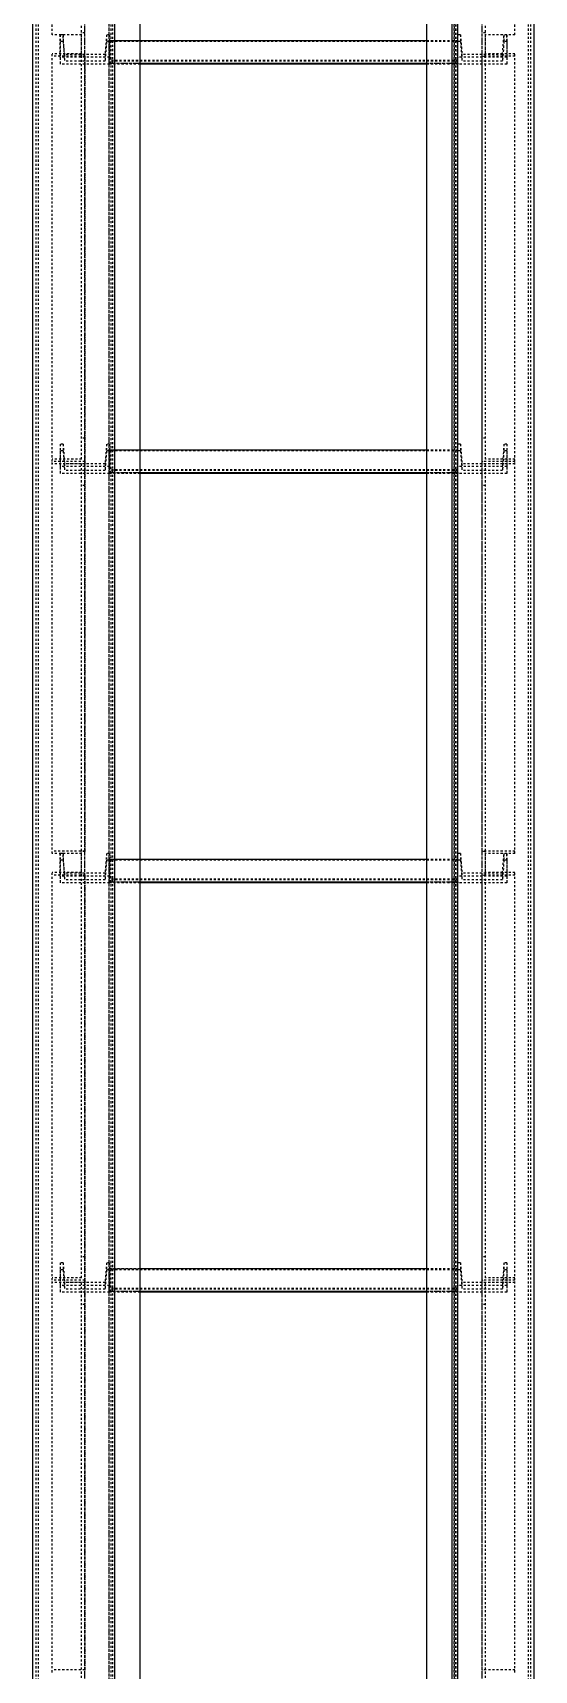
# Model space of a CAD drawing. Header units: millimetres. Extents: x 5143 to 30813, y 232 to 21408.
# Drawn here: x 9015.9 to 9138.3, y 11577.8 to 11977.8 of the extents above; entities that cross this region are included whole.
import ezdxf

# ---------------------------------------------------------------- set-up
doc = ezdxf.new("R2010")
doc.units = ezdxf.units.MM
doc.header["$LTSCALE"] = 0.25
for name, pattern in [('XKITLINE00', [0]), ('XKITLINE02', [4, 2, -2]), ('XKITLINE03', [6, 3, -1, 1, -1])]:
    doc.linetypes.add(name, pattern=pattern)

msp = doc.modelspace()

# ---------------------------------------------------------------- linework, layer by layer
at = {"color": 1, "linetype": 'XKITLINE03'}
for p, q in [((9028.63, 10818.82), (9028.63, 12467.2)), ((9125.61, 10818.82), (9125.61, 12467.2)), ((9034.61, 10820.27), (9034.61, 12460.27)), ((9119.61, 12460.27), (9119.61, 10820.27)), ((9028.63, 11972.02), (9028.63, 11873.05)), ((9034.63, 11971.78), (9034.63, 11970.11)), ((9119.61, 11970.11), (9119.61, 11971.78)), ((9125.61, 11873.05), (9125.61, 11972.02)), ((9119.61, 11970.29), (9034.63, 11970.29)), ((9028.63, 11873.05), (9028.63, 11777.86)), ((9034.63, 11871.79), (9034.63, 11870.13)), ((9119.61, 11870.13), (9119.61, 11871.79)), ((9125.61, 11777.86), (9125.61, 11873.05)), ((9119.61, 11870.3), (9034.63, 11870.3)), ((9028.63, 11772.04), (9028.63, 11673.08)), ((9034.63, 11771.8), (9034.63, 11770.14)), ((9119.61, 11770.14), (9119.61, 11771.8)), ((9125.61, 11673.08), (9125.61, 11772.04)), ((9119.61, 11770.31), (9034.63, 11770.31)), ((9028.63, 11673.08), (9028.63, 11577.88)), ((9034.63, 11671.81), (9034.63, 11670.15)), ((9119.61, 11670.15), (9119.61, 11671.81)), ((9125.61, 11577.88), (9125.61, 11673.08)), ((9119.61, 11670.33), (9034.63, 11670.33))]:
    msp.add_line(p, q, dxfattribs=at)
at = {"color": 3, "linetype": 'XKITLINE02'}
for p, q in [((9016.78, 10820.27), (9016.78, 12463.6)), ((9017.31, 10820.27), (9017.31, 12463.8)), ((9034.55, 10820.27), (9034.54, 12463.8)), ((9035.08, 10820.27), (9035.08, 12463.6)), ((9035.93, 10837.88), (9035.93, 12463.6)), ((9119.16, 10820.27), (9119.16, 12463.6)), ((9119.69, 10820.27), (9119.69, 12463.8)), ((9136.93, 10820.27), (9136.92, 12463.8)), ((9137.46, 10820.27), (9137.46, 12463.6)), ((9034.61, 10820.27), (9034.61, 12460.57)), ((9035.46, 10820.3), (9035.46, 12460.55)), ((9042.11, 10820.56), (9042.11, 12460.56)), ((9112.11, 10824.41), (9112.11, 12460.56)), ((9118.76, 10820.3), (9118.76, 12460.55)), ((9119.61, 10820.27), (9119.61, 12460.57)), ((9138.31, 10840.75), (9138.31, 12421.84)), ((9015.93, 10887.1), (9015.93, 12350.28)), ((9118.76, 12350.28), (9118.76, 10820.3)), ((9119.61, 12350.28), (9119.61, 10820.27)), ((9020.63, 11977.24), (9020.63, 12073.03)), ((9027.83, 11971.93), (9027.83, 12072.44)), ((9028.63, 11971.93), (9028.63, 12073.03)), ((9125.61, 11971.93), (9125.61, 12073.03)), ((9126.41, 11971.93), (9126.41, 12072.44)), ((9133.61, 11977.24), (9133.61, 12073.03)), ((9027.83, 11977.24), (9020.63, 11977.24)), ((9023.31, 11977.28), (9022.63, 11977.28)), ((9022.63, 11971.78), (9022.63, 11977.28)), ((9022.63, 11977.28), (9022.63, 11975.61)), ((9023.31, 11975.61), (9022.63, 11975.61)), ((9022.63, 11975.61), (9022.63, 11970.11)), ((9023.69, 11972.48), (9023.31, 11977.28)), ((9023.31, 11977.28), (9023.31, 11975.61)), ((9023.31, 11975.61), (9023.69, 11970.81)), ((9028.63, 11977.74), (9027.83, 11977.74)), ((9027.83, 11873.63), (9027.83, 11977.74)), ((9028.63, 11873.05), (9028.63, 11977.74)), ((9033.95, 11977.28), (9033.57, 11972.48)), ((9033.95, 11975.61), (9033.57, 11970.81)), ((9034.63, 11977.28), (9033.95, 11977.28)), ((9033.95, 11977.28), (9033.95, 11975.61)), ((9034.63, 11975.61), (9033.95, 11975.61)), ((9034.63, 11977.28), (9034.63, 11971.78)), ((9034.63, 11977.28), (9034.63, 11975.61)), ((9034.63, 11970.11), (9034.63, 11975.79)), ((9042.11, 11975.79), (9034.63, 11975.79)), ((9119.61, 11975.78), (9034.63, 11975.78)), ((9119.61, 11975.62), (9034.63, 11975.62)), ((9034.63, 11975.61), (9034.63, 11970.11)), ((9119.61, 11975.61), (9034.63, 11975.61)), ((9119.61, 11975.79), (9112.11, 11975.79)), ((9119.61, 11977.28), (9119.61, 11975.61)), ((9119.61, 11977.28), (9119.61, 11971.78)), ((9120.29, 11977.28), (9119.61, 11977.28)), ((9119.61, 11970.11), (9119.61, 11975.79)), ((9119.61, 11975.61), (9119.61, 11970.11)), ((9120.29, 11975.61), (9119.61, 11975.61)), ((9120.29, 11977.28), (9120.29, 11975.61)), ((9120.29, 11977.28), (9120.67, 11972.48)), ((9120.29, 11975.61), (9120.67, 11970.81)), ((9125.61, 11873.05), (9125.61, 11977.74)), ((9126.41, 11977.74), (9125.61, 11977.74)), ((9126.41, 11873.63), (9126.41, 11977.74)), ((9133.61, 11977.24), (9126.41, 11977.24)), ((9130.55, 11972.48), (9130.93, 11977.28)), ((9130.93, 11975.61), (9130.55, 11970.81)), ((9130.93, 11977.28), (9130.93, 11975.61)), ((9131.61, 11977.28), (9130.93, 11977.28)), ((9131.61, 11975.61), (9130.93, 11975.61)), ((9131.61, 11975.61), (9131.61, 11977.28)), ((9131.61, 11977.24), (9131.61, 11971.78)), ((9131.61, 11975.61), (9131.61, 11970.11)), ((9027.83, 11972.59), (9020.63, 11972.59)), ((9020.63, 11873.05), (9020.63, 11972.59)), ((9028.63, 11972.02), (9020.63, 11972.02)), ((9034.63, 11971.78), (9022.63, 11971.78)), ((9022.63, 11971.78), (9022.63, 11970.11)), ((9033.57, 11972.48), (9023.69, 11972.48)), ((9023.69, 11972.48), (9023.69, 11970.81)), ((9033.57, 11970.81), (9023.69, 11970.81)), ((9028.63, 11971.93), (9027.83, 11971.93)), ((9033.57, 11972.48), (9033.57, 11970.81)), ((9034.63, 11971.78), (9034.63, 11970.11)), ((9119.61, 11970.98), (9034.63, 11970.98)), ((9119.61, 11970.83), (9034.63, 11970.83)), ((9119.61, 11971.78), (9119.61, 11970.11)), ((9131.61, 11971.78), (9119.61, 11971.78)), ((9120.67, 11972.48), (9120.67, 11970.81)), ((9130.55, 11972.48), (9120.67, 11972.48)), ((9130.55, 11970.81), (9120.67, 11970.81)), ((9133.61, 11972.02), (9125.61, 11972.02)), ((9126.41, 11971.93), (9125.61, 11971.93)), ((9133.61, 11972.59), (9126.41, 11972.59)), ((9130.55, 11972.48), (9130.55, 11970.81)), ((9131.61, 11971.78), (9131.61, 11970.11)), ((9133.61, 11873.05), (9133.61, 11972.59)), ((9034.63, 11970.11), (9022.63, 11970.11)), ((9042.11, 11970.29), (9034.63, 11970.29)), ((9042.11, 11970.11), (9034.63, 11970.11)), ((9119.61, 11970.29), (9112.11, 11970.29)), ((9119.61, 11970.11), (9112.11, 11970.11)), ((9131.61, 11970.11), (9119.61, 11970.11)), ((9028.63, 11878.78), (9027.83, 11878.78)), ((9126.41, 11878.78), (9125.61, 11878.78)), ((9023.31, 11877.29), (9022.63, 11877.29)), ((9022.63, 11877.29), (9022.63, 11871.79)), ((9022.63, 11877.29), (9022.63, 11875.62)), ((9023.31, 11875.62), (9022.63, 11875.62)), ((9022.63, 11875.62), (9022.63, 11870.13)), ((9023.31, 11877.29), (9023.69, 11872.49)), ((9023.31, 11877.29), (9023.31, 11875.62)), ((9023.31, 11875.62), (9023.69, 11870.82)), ((9033.95, 11877.29), (9033.57, 11872.49)), ((9033.95, 11875.62), (9033.57, 11870.82)), ((9034.63, 11877.29), (9033.95, 11877.29)), ((9033.95, 11877.29), (9033.95, 11875.62)), ((9034.63, 11875.62), (9033.95, 11875.62)), ((9034.63, 11877.29), (9034.63, 11871.79)), ((9034.63, 11877.29), (9034.63, 11875.62)), ((9034.63, 11870.13), (9034.63, 11875.8)), ((9042.11, 11875.8), (9034.63, 11875.8)), ((9119.61, 11875.79), (9034.63, 11875.79)), ((9119.61, 11875.63), (9034.63, 11875.63)), ((9034.63, 11875.62), (9034.63, 11870.13)), ((9119.61, 11875.62), (9034.63, 11875.62)), ((9119.61, 11875.8), (9112.11, 11875.8)), ((9119.61, 11877.29), (9119.61, 11875.62)), ((9119.61, 11877.29), (9119.61, 11871.79)), ((9120.29, 11877.29), (9119.61, 11877.29)), ((9119.61, 11870.13), (9119.61, 11875.8)), ((9119.61, 11875.62), (9119.61, 11870.13)), ((9120.29, 11875.62), (9119.61, 11875.62)), ((9120.29, 11877.29), (9120.29, 11875.62)), ((9120.29, 11877.29), (9120.67, 11872.49)), ((9120.29, 11875.62), (9120.67, 11870.82)), ((9130.93, 11877.29), (9130.55, 11872.49)), ((9130.93, 11875.62), (9130.55, 11870.82)), ((9130.93, 11877.29), (9130.93, 11875.62)), ((9131.61, 11877.29), (9130.93, 11877.29)), ((9131.61, 11875.62), (9130.93, 11875.62)), ((9131.61, 11877.29), (9131.61, 11875.62)), ((9131.61, 11877.29), (9131.61, 11871.79)), ((9131.61, 11875.62), (9131.61, 11870.13)), ((9027.83, 11873.63), (9020.63, 11873.63)), ((9020.63, 11777.27), (9020.63, 11873.05)), ((9028.63, 11873.05), (9020.63, 11873.05)), ((9028.63, 11873.05), (9020.63, 11873.05)), ((9027.83, 11872.46), (9020.63, 11872.46)), ((9034.63, 11871.79), (9022.63, 11871.79)), ((9022.63, 11871.79), (9022.63, 11870.13)), ((9033.57, 11872.49), (9023.69, 11872.49)), ((9023.69, 11872.49), (9023.69, 11870.82)), ((9033.57, 11870.82), (9023.69, 11870.82)), ((9027.83, 11771.95), (9027.83, 11872.46)), ((9028.63, 11771.95), (9028.63, 11873.05)), ((9033.57, 11872.49), (9033.57, 11870.82)), ((9034.63, 11871.79), (9034.63, 11870.13)), ((9119.61, 11870.99), (9034.63, 11870.99)), ((9119.61, 11870.84), (9034.63, 11870.84)), ((9119.61, 11871.79), (9119.61, 11870.13)), ((9131.61, 11871.79), (9119.61, 11871.79)), ((9120.67, 11872.49), (9120.67, 11870.82)), ((9130.55, 11872.49), (9120.67, 11872.49)), ((9130.55, 11870.82), (9120.67, 11870.82)), ((9125.61, 11771.95), (9125.61, 11873.05)), ((9133.61, 11873.05), (9125.61, 11873.05)), ((9133.61, 11873.05), (9125.61, 11873.05)), ((9133.61, 11873.63), (9126.41, 11873.63)), ((9126.41, 11771.95), (9126.41, 11872.46)), ((9133.61, 11872.46), (9126.41, 11872.46)), ((9130.55, 11872.49), (9130.55, 11870.82)), ((9131.61, 11871.79), (9131.61, 11870.13)), ((9133.61, 11777.27), (9133.61, 11873.05)), ((9034.63, 11870.13), (9022.63, 11870.13)), ((9028.63, 11867.15), (9027.83, 11867.15)), ((9042.11, 11870.3), (9034.63, 11870.3)), ((9042.11, 11870.13), (9034.63, 11870.13)), ((9119.61, 11870.3), (9112.11, 11870.3)), ((9119.61, 11870.13), (9112.11, 11870.13)), ((9131.61, 11870.13), (9119.61, 11870.13)), ((9126.41, 11867.15), (9125.61, 11867.15)), ((9028.63, 11777.86), (9020.63, 11777.86)), ((9027.83, 11777.27), (9020.63, 11777.27)), ((9023.31, 11777.3), (9022.63, 11777.3)), ((9022.63, 11771.8), (9022.63, 11777.3)), ((9022.63, 11777.3), (9022.63, 11775.64)), ((9023.31, 11775.64), (9022.63, 11775.64)), ((9022.63, 11775.64), (9022.63, 11770.14)), ((9023.69, 11772.5), (9023.31, 11777.3)), ((9023.31, 11777.3), (9023.31, 11775.64)), ((9023.31, 11775.64), (9023.69, 11770.84)), ((9028.63, 11777.77), (9027.83, 11777.77)), ((9027.83, 11673.65), (9027.83, 11777.77)), ((9028.63, 11673.08), (9028.63, 11777.77)), ((9033.95, 11777.3), (9033.57, 11772.5)), ((9033.95, 11775.64), (9033.57, 11770.84)), ((9034.63, 11777.3), (9033.95, 11777.3)), ((9033.95, 11777.3), (9033.95, 11775.64)), ((9034.63, 11775.64), (9033.95, 11775.64)), ((9034.63, 11777.3), (9034.63, 11771.8)), ((9034.63, 11777.3), (9034.63, 11775.64)), ((9034.63, 11770.14), (9034.63, 11775.81)), ((9042.11, 11775.81), (9034.63, 11775.81)), ((9119.61, 11775.8), (9034.63, 11775.8)), ((9119.61, 11775.65), (9034.63, 11775.65)), ((9034.63, 11775.64), (9034.63, 11770.14)), ((9119.61, 11775.64), (9034.63, 11775.64)), ((9119.61, 11775.81), (9112.11, 11775.81)), ((9119.61, 11777.3), (9119.61, 11775.64)), ((9119.61, 11777.3), (9119.61, 11771.8)), ((9120.29, 11777.3), (9119.61, 11777.3)), ((9119.61, 11770.14), (9119.61, 11775.81)), ((9119.61, 11775.64), (9119.61, 11770.14)), ((9120.29, 11775.64), (9119.61, 11775.64)), ((9120.29, 11777.3), (9120.29, 11775.64)), ((9120.29, 11777.3), (9120.67, 11772.5)), ((9120.29, 11775.64), (9120.67, 11770.84)), ((9133.61, 11777.86), (9125.61, 11777.86)), ((9125.61, 11673.08), (9125.61, 11777.77)), ((9126.41, 11777.77), (9125.61, 11777.77)), ((9126.41, 11673.65), (9126.41, 11777.77)), ((9133.61, 11777.27), (9126.41, 11777.27)), ((9130.55, 11772.5), (9130.93, 11777.3)), ((9130.93, 11775.64), (9130.55, 11770.84)), ((9130.93, 11777.3), (9130.93, 11775.64)), ((9131.61, 11777.3), (9130.93, 11777.3)), ((9131.61, 11775.64), (9130.93, 11775.64)), ((9131.61, 11775.64), (9131.61, 11777.3)), ((9131.61, 11777.27), (9131.61, 11771.8)), ((9131.61, 11775.64), (9131.61, 11770.14)), ((9027.83, 11772.62), (9020.63, 11772.62)), ((9020.63, 11673.08), (9020.63, 11772.62)), ((9028.63, 11772.04), (9020.63, 11772.04)), ((9034.63, 11771.8), (9022.63, 11771.8)), ((9022.63, 11771.8), (9022.63, 11770.14)), ((9033.57, 11772.5), (9023.69, 11772.5)), ((9023.69, 11772.5), (9023.69, 11770.84)), ((9033.57, 11770.84), (9023.69, 11770.84)), ((9028.63, 11771.95), (9027.83, 11771.95)), ((9033.57, 11772.5), (9033.57, 11770.84)), ((9034.63, 11771.8), (9034.63, 11770.14)), ((9119.61, 11771), (9034.63, 11771)), ((9119.61, 11770.85), (9034.63, 11770.85)), ((9119.61, 11771.8), (9119.61, 11770.14)), ((9131.61, 11771.8), (9119.61, 11771.8)), ((9120.67, 11772.5), (9120.67, 11770.84)), ((9130.55, 11772.5), (9120.67, 11772.5)), ((9130.55, 11770.84), (9120.67, 11770.84)), ((9133.61, 11772.04), (9125.61, 11772.04)), ((9126.41, 11771.95), (9125.61, 11771.95)), ((9133.61, 11772.62), (9126.41, 11772.62)), ((9130.55, 11772.5), (9130.55, 11770.84)), ((9131.61, 11771.8), (9131.61, 11770.14)), ((9133.61, 11673.08), (9133.61, 11772.62)), ((9034.63, 11770.14), (9022.63, 11770.14)), ((9042.11, 11770.31), (9034.63, 11770.31)), ((9042.11, 11770.14), (9034.63, 11770.14)), ((9119.61, 11770.31), (9112.11, 11770.31)), ((9119.61, 11770.14), (9112.11, 11770.14)), ((9131.61, 11770.14), (9119.61, 11770.14)), ((9028.63, 11678.8), (9027.83, 11678.8)), ((9126.41, 11678.8), (9125.61, 11678.8)), ((9023.31, 11677.31), (9022.63, 11677.31)), ((9022.63, 11677.31), (9022.63, 11671.81)), ((9022.63, 11677.31), (9022.63, 11675.65)), ((9023.31, 11675.65), (9022.63, 11675.65)), ((9022.63, 11675.65), (9022.63, 11670.15)), ((9023.31, 11677.31), (9023.69, 11672.51)), ((9023.31, 11677.31), (9023.31, 11675.65)), ((9023.31, 11675.65), (9023.69, 11670.85)), ((9033.95, 11677.31), (9033.57, 11672.51)), ((9033.95, 11675.65), (9033.57, 11670.85)), ((9034.63, 11677.31), (9033.95, 11677.31)), ((9033.95, 11677.31), (9033.95, 11675.65)), ((9034.63, 11675.65), (9033.95, 11675.65)), ((9034.63, 11677.31), (9034.63, 11671.81)), ((9034.63, 11677.31), (9034.63, 11675.65)), ((9034.63, 11670.15), (9034.63, 11675.83)), ((9042.11, 11675.83), (9034.63, 11675.83)), ((9119.61, 11675.81), (9034.63, 11675.81)), ((9119.61, 11675.66), (9034.63, 11675.66)), ((9034.63, 11675.65), (9034.63, 11670.15)), ((9119.61, 11675.65), (9034.63, 11675.65)), ((9119.61, 11675.83), (9112.11, 11675.83)), ((9119.61, 11677.31), (9119.61, 11675.65)), ((9119.61, 11677.31), (9119.61, 11671.81)), ((9120.29, 11677.31), (9119.61, 11677.31)), ((9119.61, 11670.15), (9119.61, 11675.83)), ((9119.61, 11675.65), (9119.61, 11670.15)), ((9120.29, 11675.65), (9119.61, 11675.65)), ((9120.29, 11677.31), (9120.29, 11675.65)), ((9120.29, 11677.31), (9120.67, 11672.51)), ((9120.29, 11675.65), (9120.67, 11670.85)), ((9130.93, 11677.31), (9130.55, 11672.51)), ((9130.93, 11675.65), (9130.55, 11670.85)), ((9130.93, 11677.31), (9130.93, 11675.65)), ((9131.61, 11677.31), (9130.93, 11677.31)), ((9131.61, 11675.65), (9130.93, 11675.65)), ((9131.61, 11677.31), (9131.61, 11675.65)), ((9131.61, 11677.31), (9131.61, 11671.81)), ((9131.61, 11675.65), (9131.61, 11670.15)), ((9027.83, 11673.65), (9020.63, 11673.65)), ((9020.63, 11577.29), (9020.63, 11673.08)), ((9028.63, 11673.08), (9020.63, 11673.08)), ((9028.63, 11673.08), (9020.63, 11673.08)), ((9027.83, 11672.48), (9020.63, 11672.48)), ((9034.63, 11671.81), (9022.63, 11671.81)), ((9022.63, 11671.81), (9022.63, 11670.15)), ((9033.57, 11672.51), (9023.69, 11672.51)), ((9023.69, 11672.51), (9023.69, 11670.85)), ((9033.57, 11670.85), (9023.69, 11670.85)), ((9027.83, 11571.97), (9027.83, 11672.48)), ((9028.63, 11571.97), (9028.63, 11673.08)), ((9033.57, 11672.51), (9033.57, 11670.85)), ((9034.63, 11671.81), (9034.63, 11670.15)), ((9119.61, 11671.01), (9034.63, 11671.01)), ((9119.61, 11670.86), (9034.63, 11670.86)), ((9119.61, 11671.81), (9119.61, 11670.15)), ((9131.61, 11671.81), (9119.61, 11671.81)), ((9120.67, 11672.51), (9120.67, 11670.85)), ((9130.55, 11672.51), (9120.67, 11672.51)), ((9130.55, 11670.85), (9120.67, 11670.85)), ((9125.61, 11571.97), (9125.61, 11673.08)), ((9133.61, 11673.08), (9125.61, 11673.08)), ((9133.61, 11673.08), (9125.61, 11673.08)), ((9133.61, 11673.65), (9126.41, 11673.65)), ((9126.41, 11571.97), (9126.41, 11672.48)), ((9133.61, 11672.48), (9126.41, 11672.48)), ((9130.55, 11672.51), (9130.55, 11670.85)), ((9131.61, 11671.81), (9131.61, 11670.15)), ((9133.61, 11577.29), (9133.61, 11673.08)), ((9034.63, 11670.15), (9022.63, 11670.15)), ((9028.63, 11667.17), (9027.83, 11667.17)), ((9042.11, 11670.33), (9034.63, 11670.33)), ((9042.11, 11670.15), (9034.63, 11670.15)), ((9119.61, 11670.33), (9112.11, 11670.33)), ((9119.61, 11670.15), (9112.11, 11670.15)), ((9131.61, 11670.15), (9119.61, 11670.15)), ((9126.41, 11667.17), (9125.61, 11667.17)), ((9028.63, 11577.88), (9020.63, 11577.88)), ((9133.61, 11577.88), (9125.61, 11577.88))]:
    msp.add_line(p, q, dxfattribs=at)
at = {"color": 7, "linetype": 'XKITLINE00'}
for p, q in [((9015.93, 10930.57), (9015.93, 12349.97)), ((9035.93, 10930.57), (9035.93, 12349.97)), ((9042.11, 10930.57), (9042.11, 12349.97)), ((9112.11, 10930.57), (9112.11, 12349.97)), ((9118.31, 10930.57), (9118.31, 12349.97)), ((9138.31, 10930.57), (9138.31, 12349.97)), ((9112.11, 11975.79), (9042.11, 11975.79)), ((9112.11, 11970.29), (9042.11, 11970.29)), ((9112.11, 11970.11), (9042.11, 11970.11)), ((9112.11, 11875.8), (9042.11, 11875.8)), ((9112.11, 11870.3), (9042.11, 11870.3)), ((9112.11, 11870.13), (9042.11, 11870.13)), ((9112.11, 11775.81), (9042.11, 11775.81)), ((9112.11, 11770.31), (9042.11, 11770.31)), ((9112.11, 11770.14), (9042.11, 11770.14)), ((9112.11, 11675.83), (9042.11, 11675.83)), ((9112.11, 11670.33), (9042.11, 11670.33)), ((9112.11, 11670.15), (9042.11, 11670.15))]:
    msp.add_line(p, q, dxfattribs=at)
at = {"color": 1, "linetype": 'XKITLINE00'}
for centre in [(9028.63, 11972.02), (9034.63, 11971.78), (9119.61, 11971.78), (9125.61, 11972.02), (9034.63, 11970.29), (9034.63, 11970.11), (9119.61, 11970.29), (9119.61, 11970.11), (9028.63, 11873.05), (9028.63, 11873.05), (9034.63, 11871.79), (9119.61, 11871.79), (9125.61, 11873.05), (9125.61, 11873.05), (9034.63, 11870.3), (9034.63, 11870.13), (9119.61, 11870.3), (9119.61, 11870.13), (9028.63, 11777.86), (9125.61, 11777.86), (9028.63, 11772.04), (9034.63, 11771.8), (9119.61, 11771.8), (9125.61, 11772.04), (9034.63, 11770.31), (9034.63, 11770.14), (9119.61, 11770.31), (9119.61, 11770.14), (9028.63, 11673.08), (9028.63, 11673.08), (9034.63, 11671.81), (9119.61, 11671.81), (9125.61, 11673.08), (9125.61, 11673.08), (9034.63, 11670.33), (9034.63, 11670.15), (9119.61, 11670.33), (9119.61, 11670.15), (9028.63, 11577.88), (9125.61, 11577.88)]:
    msp.add_circle(centre, 0.05, dxfattribs=at)

doc.saveas('drawing.dxf')
